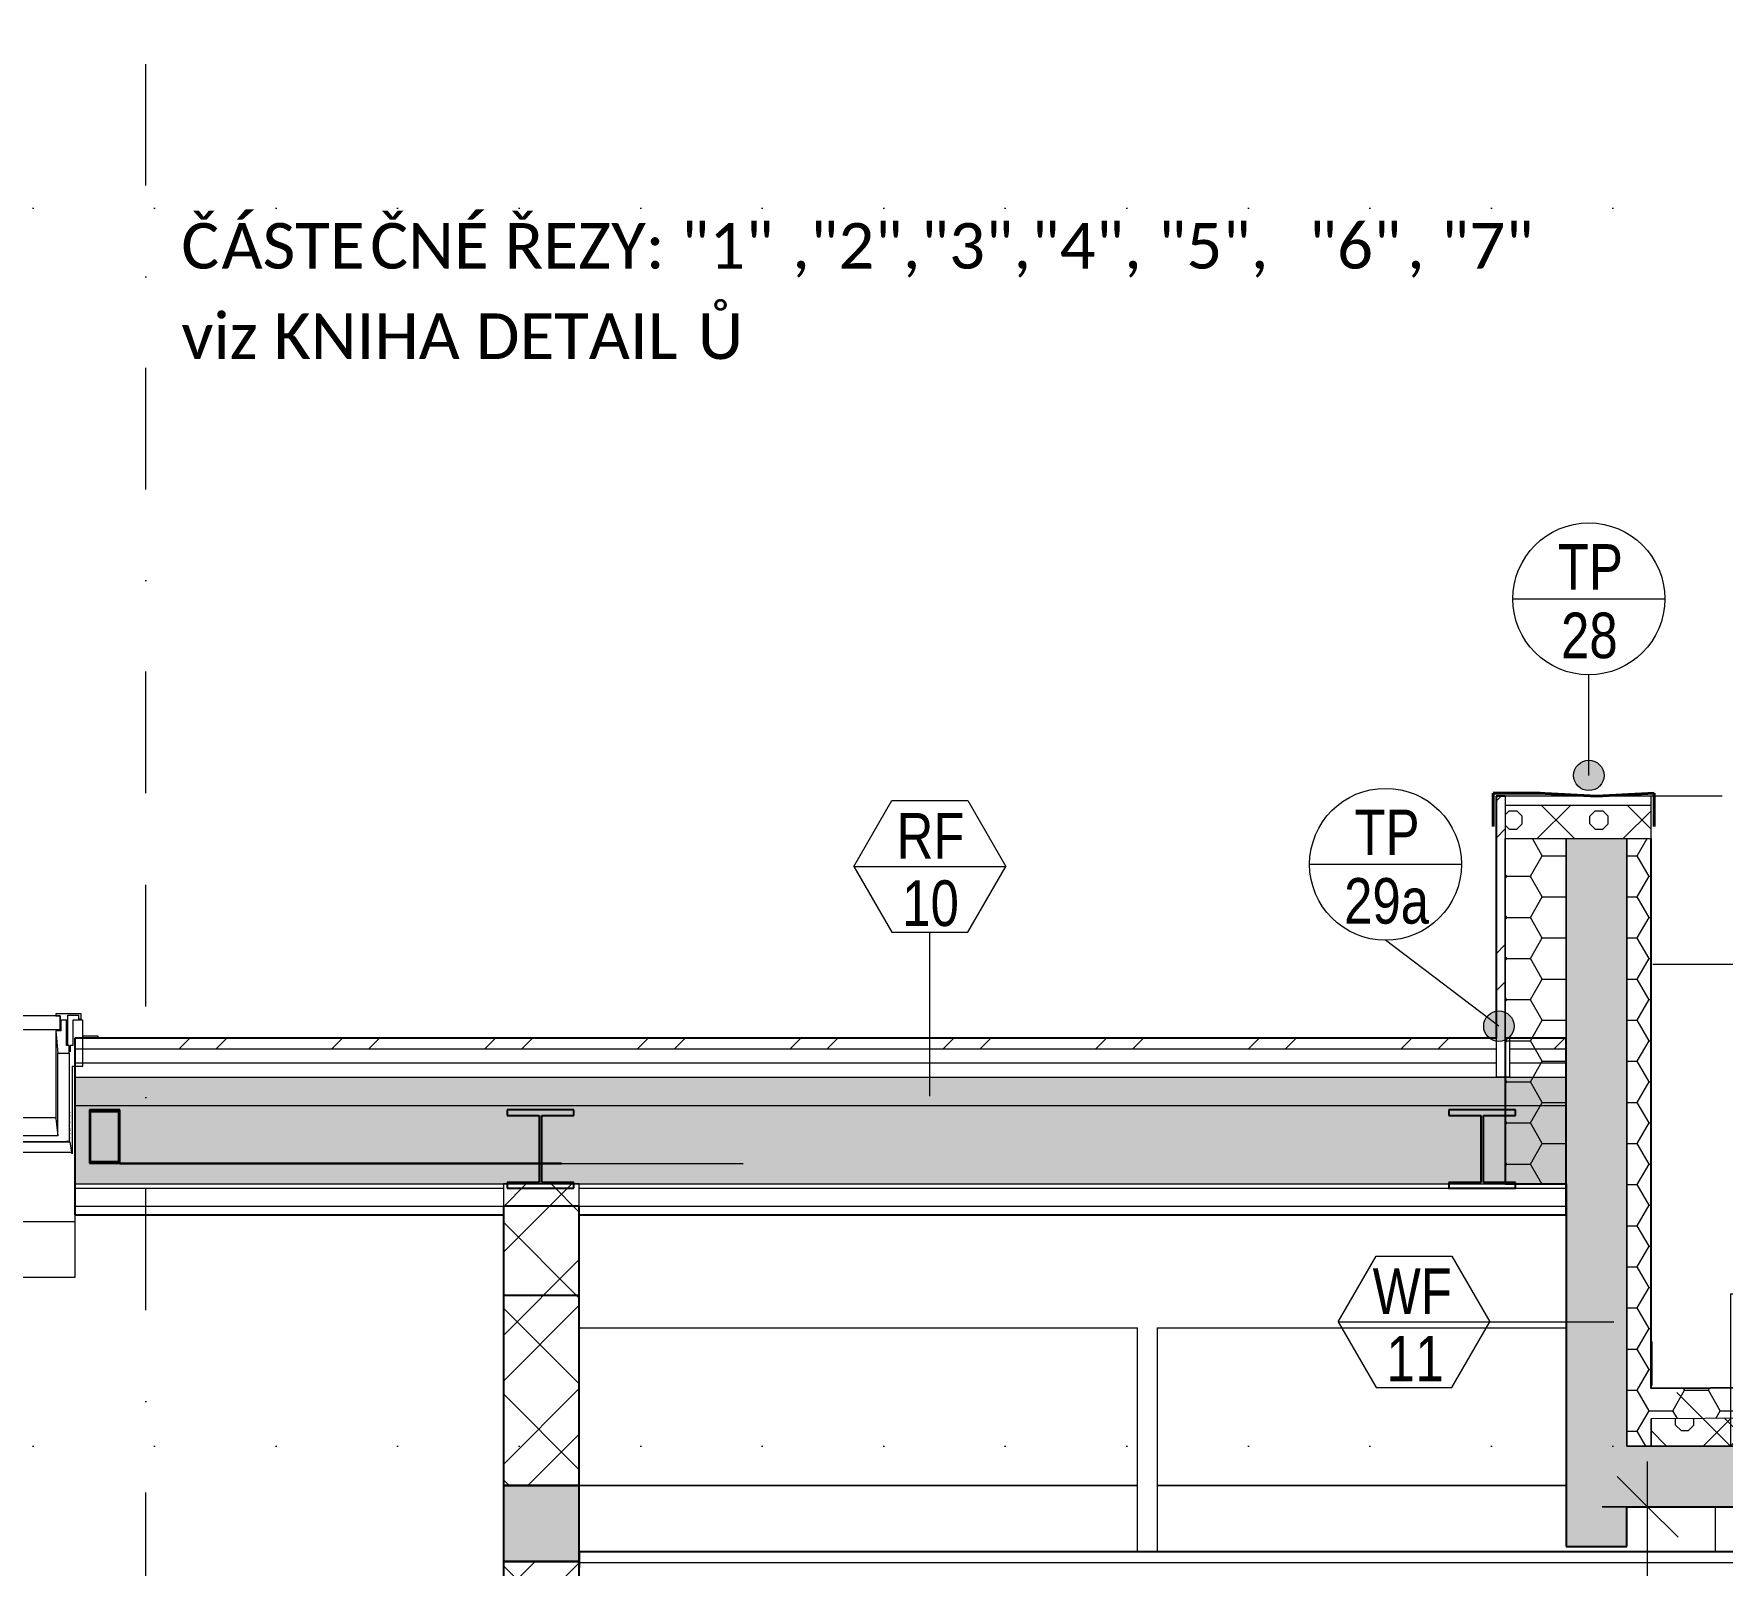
# Model space of a CAD drawing. Header units: millimetres. Extents: x -10201 to 171407, y -8645 to 72638.
# Drawn here: x 1405 to 6963, y 9408 to 14450 of the extents above; entities that cross this region are included whole.
import ezdxf

# ---------------------------------------------------------------- set-up
doc = ezdxf.new("R2010")
doc.units = ezdxf.units.MM
for name, pattern in [('HA_Dash_3mm-S1mm', [300, 200, -100]), ('HA_DashDot_10mm-S3mm', [1000, 400, -300, 0, -300]), ('HA_Dot-S4mm', [400, 0, -400])]:
    doc.linetypes.add(name, pattern=pattern)
for name, color, linetype, lineweight in [('A-____-____-DIMS', 9, 'Continuous', 5), ('A-____-____-DIMS-100', 9, 'Continuous', 5), ('A-CLNG-____-MCUT', 9, 'Continuous', 25), ('A-DETL-____-THIN', 9, 'Continuous', 9), ('A-DETL-____-WIDE', 9, 'Continuous', 40), ('A-DETL-GENF-OTLN', 9, 'Continuous', 9), ('A-FLOR-____-MCUT', 9, 'Continuous', 25), ('A-FLOR-____-OTLN', 9, 'Continuous', 9), ('A-FLOR-____-PATT', 9, 'Continuous', 25), ('A-FLOR-LEVL-OTLN', 9, 'Continuous', 9), ('A-GENM-____-IDEN', 9, 'Continuous', 9), ('A-GENM-____-MCUT', 9, 'Continuous', 25), ('A-GENM-____-OTLN', 9, 'Continuous', 9), ('A-GLAZ-____-MCUT', 9, 'Continuous', 5), ('A-GLAZ-____-OTLN', 9, 'Continuous', 5), ('A-ROOF-____-MCUT', 9, 'Continuous', 25), ('A-ROOF-____-OTLN', 9, 'Continuous', 9), ('A-ROOF-____-PATT', 9, 'Continuous', 25), ('A-WALL-____-MCUT', 9, 'Continuous', 25), ('A-WALL-____-OTLN', 9, 'Continuous', 9), ('A-WALL-____-PATT', 9, 'Continuous', 25), ('G-____-____-DIMS', 9, 'Continuous', 5), ('G-____-____-TEXT', 9, 'Continuous', 5), ('I-WALL-____-MCUT', 9, 'Continuous', 25), ('I-WALL-____-OTLN', 9, 'Continuous', 9), ('S-BEAM-____-MCUT', 9, 'Continuous', 25), ('S-BEAM-____-OTLN', 9, 'Continuous', 9), ('S-COLS-____-OTLN', 9, 'Continuous', 9), ('S-GRID-____-OTLN', 9, 'Continuous', 5)]:
    doc.layers.add(name, color=color, linetype=linetype, lineweight=lineweight)
doc.styles.add('Arial_1', font='arial.ttf', dxfattribs={"height": 150})
doc.styles.add('Arial_3', font='arial.ttf', dxfattribs={"width": 0.8, "height": 150})
doc.styles.add('Calibri_1', font='calibri.ttf', dxfattribs={"height": 150})
doc.dimstyles.new('Inner_Dimensions', dxfattribs={"dimscale": 304.8, "dimtxt": 153.03891, "dimasz": 0.656168, "dimexe": 0.492126, "dimexo": 0.0625, "dimgap": 0.065617, "dimtad": 1, "dimdec": 0, "dimzin": 0, "dimdsep": 46, "dimtxsty": 'Arial_1', "dimblk1": 'OBLIQUE', "dimblk2": 'OBLIQUE', "dimsah": 1, "dimcen": 0.09, "dimdle": 0.492126, "dimazin": 0, "dimtfac": 1, "dimtdec": 4, "dimtix": 1, "dimtmove": 0, "dimatfit": 3, "dimfxl": 0.492126, "dimfxlon": 1, "dimtvp": 1, "dimtolj": 1, "dimtzin": 0, "dimlwd": 9, "dimlwe": 9, "dimarcsym": 2})
pattern_1 = [(45, (-5348.04, 1865.4), (-251.447, 251.447), []), (45, (-5348.04, 2246.4), (-251.447, 251.447), [])]
pattern_2 = [(0, (-5348.04, 1865.4), (117.187, 67.658), [78.125, -156.25]), (120, (-5348.04, 1865.4), (-117.18755, 67.65879), [78.125, -156.25]), (60, (-5348.04, 1865.4), (0.00045, 135.31679), [0, -156.25, 78.125, 0])]
pattern_3 = [(45, (-5277.33, 1865.4), (-141.4214, 141.4214), []), (0, (-5051.99, 1931.64), (141.421, 141.421), [25, -257.843]), (45, (-5026.99, 1931.64), (-141.4214, 141.4214), [25, -175]), (90, (-5009.31, 1949.32), (-141.421, 141.421), [25, -257.843]), (135, (-5009.3, 1974.32), (-141.4214, -141.4214), [25, -175]), (0, (-5051.99, 1992), (141.421, 141.421), [25, -257.843]), (45, (-5069.66, 1974.32), (-141.4214, 141.4214), [25, -175]), (90, (-5069.66, 1949.32), (-141.421, 141.421), [25, -257.843]), (135, (-5051.99, 1931.64), (-141.4214, -141.4214), [25, -175]), (135, (-5084.49, 1865.4), (-141.4214, -141.4214), [])]

# ---------------------------------------------------------------- blocks, each defined once
blk = doc.blocks.new('Roof-Windows_VELUX_GLL_1061 - PK08-1808992-ŘEZ B-B OBJEKT B')
at = {"layer": 'A-GLAZ-____-MCUT', "color": 10}
for p, q in [((12194.7, 11202.4), (12194.7, 11050.7)), ((12227.7, 11202.4), (12194.7, 11202.4)), ((12284.3, 11222.8), (12201.1, 11222.8)), ((12201.1, 11222.8), (12201.1, 11207)), ((12201.1, 11207), (12209.8, 11207)), ((12209.8, 11207), (12209.8, 11218.9)), ((12209.8, 11218.9), (12244.7, 11218.9)), ((12227.7, 11119), (12227.7, 11202.4)), ((12244.7, 11218.9), (12244.7, 11203.6)), ((12244.7, 11203.6), (12270.2, 11203.6)), ((12267.3, 11202), (12248.8, 11202)), ((12248.8, 11202), (12248.8, 11119)), ((12267.3, 11166.9), (12267.3, 11202)), ((13061.2, 11216.1), (12270.2, 11216.1)), ((12270.2, 11216.1), (12270.2, 11171.6)), ((12270.2, 11203.6), (12270.2, 11216.1)), ((12270.2, 11216.1), (12284.3, 11216.1)), ((12284.3, 11216.1), (12284.3, 11222.8)), ((13130.3, 11222.8), (13047.1, 11222.8)), ((13047.1, 11222.8), (13047.1, 11216.1)), ((13047.1, 11216.1), (13061.2, 11216.1)), ((13061.2, 11171.6), (13061.2, 11216.1)), ((13061.2, 11216.1), (13061.2, 11203.6)), ((13061.2, 11203.6), (13086.7, 11203.6)), ((13064.1, 11202), (13064.1, 11166.9)), ((13082.6, 11202), (13064.1, 11202)), ((13082.6, 11119), (13082.6, 11202)), ((13086.7, 11203.6), (13086.7, 11218.9)), ((13086.7, 11218.9), (13121.5, 11218.9)), ((13136.7, 11202.4), (13103.7, 11202.4)), ((13103.7, 11202.4), (13103.7, 11119)), ((13121.5, 11218.9), (13121.5, 11207)), ((13121.5, 11207), (13130.3, 11207)), ((13130.3, 11207), (13130.3, 11222.8)), ((13136.7, 11050.7), (13136.7, 11202.4)), ((12194.7, 11149.4), (12144.7, 11149.4)), ((12144.7, 11149.4), (12144.7, 11143.6)), ((12144.7, 11143.6), (12194.7, 11143.6)), ((12194.7, 11143.6), (12194.7, 11149.4)), ((12236.7, 11119), (12227.7, 11119)), ((12236.7, 11098.1), (12236.7, 11119)), ((12239.8, 11119), (12239.8, 11093.5)), ((12248.8, 11119), (12239.8, 11119)), ((12284.3, 11166.9), (12267.3, 11166.9)), ((12270.2, 11171.6), (13061.2, 11171.6)), ((12277.7, 11093.5), (12284.3, 11166.9)), ((13064.1, 11166.9), (13047.1, 11166.9)), ((13047.1, 11166.9), (13053.7, 11093.5)), ((13091.6, 11119), (13082.6, 11119)), ((13091.6, 11093.5), (13091.6, 11119)), ((13103.7, 11119), (13094.7, 11119)), ((13094.7, 11119), (13094.7, 11098.1)), ((13186.7, 11149.4), (13136.7, 11149.4)), ((13136.7, 11149.4), (13136.7, 11143.6)), ((13136.7, 11143.6), (13186.7, 11143.6)), ((13186.7, 11143.6), (13186.7, 11149.4)), ((12230.6, 11050.7), (12236.7, 11098.1)), ((12239.8, 11093.5), (12277.7, 11093.5)), ((13053.7, 11093.5), (13091.6, 11093.5)), ((12194.7, 11050.7), (12230.6, 11050.7)), ((13100.7, 11050.7), (13136.7, 11050.7))]:
    blk.add_line(p, q, dxfattribs=at)
at = {"layer": 'A-GLAZ-____-OTLN', "color": 10}
for p, q in [((12201.1, 11207), (12201.1, 11202.4)), ((12209.8, 11202.4), (12209.8, 11207)), ((12244.7, 11203.6), (12244.7, 11119)), ((13086.7, 11119), (13086.7, 11203.6)), ((13121.5, 11207), (13121.5, 11202.4)), ((13130.3, 11202.4), (13130.3, 11207)), ((12270.2, 11171.6), (12270.2, 11166.9)), ((12284.3, 11166.9), (12284.3, 10878.8)), ((13047.1, 11166.9), (13047.1, 10878.8)), ((13061.2, 11166.9), (13061.2, 11171.6)), ((12236.7, 10801.9), (12236.7, 11098.1)), ((12239.8, 10802.4), (12239.8, 11093.5)), ((12277.7, 11093.5), (12277.7, 10821.8)), ((13053.7, 10821.8), (13053.7, 11093.5)), ((13091.6, 11093.5), (13091.6, 10802.4)), ((12230.6, 10761.9), (12230.6, 11050.7)), ((13100.7, 11050.7), (13100.7, 10761.9)), ((12239.8, 10897.8), (12236.7, 10897.8)), ((12239.8, 10896.9), (12236.7, 10896.9)), ((13094.7, 10897.8), (13091.6, 10897.8)), ((13094.7, 10896.9), (13091.6, 10896.9)), ((12236.7, 10888.2), (12239.8, 10888.2)), ((12236.7, 10867.1), (12239.8, 10867.1)), ((12239.8, 10844.7), (12236.7, 10844.7)), ((12236.7, 10840.5), (12239.8, 10840.5)), ((12277.7, 10821.8), (12284.3, 10878.8)), ((12284.3, 10882.5), (13047.1, 10882.5)), ((13047.1, 10878.8), (13053.7, 10821.8)), ((13091.6, 10888.2), (13094.7, 10888.2)), ((13091.6, 10867.1), (13094.7, 10867.1)), ((13094.7, 10844.7), (13091.6, 10844.7)), ((13091.6, 10840.5), (13094.7, 10840.5)), ((12236.7, 10801.9), (12231, 10768.3)), ((12236.7, 10814.6), (12239.8, 10814.6)), ((12236.7, 10801.9), (13094.7, 10801.9)), ((12248.8, 10802.4), (12239.8, 10802.4)), ((12248.8, 10802.4), (13082.6, 10802.4)), ((13053.7, 10821.8), (12277.7, 10821.8)), ((13091.6, 10802.4), (13082.6, 10802.4)), ((13091.6, 10814.6), (13094.7, 10814.6)), ((13100.4, 10768.3), (13094.7, 10801.9)), ((12231, 10768.3), (12231, 10763.9)), ((12231, 10768.3), (13100.4, 10768.3)), ((13100.4, 10763.9), (13100.4, 10768.3))]:
    blk.add_line(p, q, dxfattribs=at)
blk = doc.blocks.new('HA_GM_Opening_Circle_WallBased - Default-2130435-ŘEZ B-B OBJEKT B')
at = {"layer": 'A-GENM-____-MCUT', "color": 50, "linetype": 'HA_Dash_3mm-S1mm'}
blk.add_line((6729.9, 10145), (6729.9, 10035), dxfattribs=at)
blk = doc.blocks.new('HA_GM_Opening_Circle_WallBased - Default-2130563-ŘEZ B-B OBJEKT B')
at = {"layer": 'A-GENM-____-MCUT', "color": 50, "linetype": 'HA_Dash_3mm-S1mm'}
for p, q in [((6730.7, 10110), (6730.7, 10000)), ((6729.1, 10000.4), (6730.7, 10000)), ((6730.7, 10000), (6729.1, 10000))]:
    blk.add_line(p, q, dxfattribs=at)
blk = doc.blocks.new('VĚNEC B3 - VĚNEC B3-2161069-ŘEZ B-B OBJEKT B')
at = {"layer": 'A-FLOR-____-MCUT', "color": 50}
for p, q in [((3200.7, 10590.4), (2950.7, 10590.4)), ((2950.7, 10590.4), (2950.7, 10297.6)), ((3200.7, 10297.6), (3200.7, 10590.4)), ((2950.7, 10297.6), (3200.7, 10297.6)), ((3200.7, 9670), (2950.7, 9670)), ((2950.7, 9670), (2950.7, 9420)), ((3200.7, 9420), (3200.7, 9670)), ((2950.7, 9420), (3200.7, 9420))]:
    blk.add_line(p, q, dxfattribs=at)
blk = doc.blocks.new('185-01_OBJEKT B_Central_rvt-1-ŘEZ B-B OBJEKT B')
at = {"layer": 'A-FLOR-____-PATT', "lineweight": 9}
blk.add_hatch(color=254, dxfattribs=at).paths.add_polyline_path([(6449.1, 9600), (9140.7, 9600), (9140.7, 9800), (6449.1, 9800), (6449.1, 9763.1)])
at = {"layer": 'A-ROOF-____-PATT', "lineweight": 5}
h = blk.add_hatch(dxfattribs=at)
h.set_pattern_fill('FP_5', color=8, style=0, pattern_type=2)
h.set_pattern_definition(pattern_1)
h.paths.add_polyline_path([(-6829.3, 11108.5), (652, 11108.5), (652, 11143.6), (-6829.3, 11143.6)])
h.paths.add_polyline_path([(1539.4, 11108.5), (6219.1, 11108.5), (6219.1, 11143.6), (1539.4, 11143.6)])
h.paths.add_polyline_path([(6449.1, 11108.5), (6449.1, 11143.6), (6264.1, 11143.6), (6264.1, 11108.5)])
h.paths.add_polyline_path([(11397, 11108.5), (11510.7, 11108.5), (11510.7, 11143.6), (11325.7, 11143.6), (11325.7, 11108.5)])
h.paths.add_polyline_path([(11555.7, 11108.5), (12222, 11108.5), (12222, 11143.6), (11555.7, 11143.6)])
h.paths.add_polyline_path([(13109.4, 11108.5), (21170.7, 11108.5), (21170.7, 11143.6), (13109.4, 11143.6)])
h = blk.add_hatch(dxfattribs=at)
h.set_pattern_fill('FP_6', color=10, style=0, pattern_type=2)
h.set_pattern_definition(pattern_2)
h.paths.add_polyline_path([(-6829.3, 10921.1), (652, 10921.1), (652, 11014.8), (-6829.3, 11014.8)])
h.paths.add_polyline_path([(1552.4, 10921.1), (6449.1, 10921.1), (6449.1, 11014.8), (1539.4, 11014.8), (1539.4, 10921.1)])
h.paths.add_polyline_path([(11325.7, 10921.1), (12222, 10921.1), (12222, 11014.8), (11325.7, 11014.8)])
h.paths.add_polyline_path([(13109.4, 10921.1), (21170.7, 10921.1), (21170.7, 11014.8), (13109.4, 11014.8), (13109.4, 10935)])
h = blk.add_hatch(dxfattribs=at)
h.set_pattern_fill('FP_6', color=10, style=0, pattern_type=2)
h.set_pattern_definition(pattern_2)
h.paths.add_polyline_path([(-6819.3, 10663.4), (652, 10663.4), (652, 10921.1), (-6829.3, 10921.1), (-6829.3, 10663.4)])
h.paths.add_polyline_path([(1539.4, 10663.4), (6449.1, 10663.4), (6449.1, 10921.1), (1539.4, 10921.1), (1539.4, 10700.6)])
h.paths.add_polyline_path([(11325.7, 10663.4), (12222, 10663.4), (12222, 10921.1), (11325.7, 10921.1), (11325.7, 10700.6)])
h.paths.add_polyline_path([(13109.4, 10663.4), (21170.7, 10663.4), (21170.7, 10921.1), (13109.4, 10921.1), (13109.4, 10700.6)])
h.paths.add_polyline_path([(-932, 10730.9), (-932, 10731.4), (-635.3, 10730.9)])
h = blk.add_hatch(dxfattribs=at)
h.set_pattern_fill('FP_6', color=10, style=0, pattern_type=2)
h.set_pattern_definition(pattern_2)
h.paths.add_polyline_path([(6729.1, 9890.1), (7513.2, 9893.9), (7513.2, 9993.9), (6729.1, 9990.1), (6729.1, 9919.3)])
h.paths.add_polyline_path([(7568.2, 9894.1), (8790.7, 9900), (8790.7, 10000), (7568.2, 9994.1), (7568.2, 9919.3)])
h = blk.add_hatch(dxfattribs=at)
h.set_pattern_fill('FP_1', color=10, style=0, pattern_type=2)
h.set_pattern_definition(pattern_3)
h.paths.add_polyline_path([(7568.5, 9800), (8790.7, 9800), (8790.7, 9900), (6729.1, 9890.1), (6729.1, 9800), (7295, 9800)])
at = {"layer": 'A-WALL-____-PATT', "lineweight": 5}
h = blk.add_hatch(dxfattribs=at)
h.set_pattern_fill('FP_5', color=10, style=0, pattern_type=2)
h.set_pattern_definition(pattern_1)
h.paths.add_polyline_path([(6264.1, 11014.8), (6264.1, 11143.6), (6249.1, 11143.6), (6249.1, 11940), (6219.1, 11940), (6219.1, 11014.8)])
h = blk.add_hatch(dxfattribs=at)
h.set_pattern_fill('FP_6', color=10, style=0, pattern_type=2)
h.set_pattern_definition(pattern_2)
h.paths.add_polyline_path([(6249.1, 10663.4), (6449.1, 10663.4), (6449.1, 11800), (6249.1, 11800), (6249.1, 10700.6)])
at = {"layer": 'A-WALL-____-PATT', "lineweight": 9}
for points in [[(6474.7, 9800), (6649.1, 9800), (6649.1, 11800), (6449.1, 11800), (6449.1, 9800)], [(3200.7, 9420), (3200.7, 9670), (2950.7, 9670), (2950.7, 9420)], [(6449.1, 9470), (6649.1, 9470), (6649.1, 9600), (6449.1, 9600)]]:
    blk.add_hatch(color=254, dxfattribs=at).paths.add_polyline_path(points)
at = {"layer": 'A-WALL-____-PATT', "lineweight": 5}
h = blk.add_hatch(dxfattribs=at)
h.set_pattern_fill('FP_6', color=10, style=0, pattern_type=2)
h.set_pattern_definition(pattern_2)
h.paths.add_polyline_path([(6729.1, 9800), (6729.1, 11800), (6649.1, 11800), (6649.1, 9800)])
h = blk.add_hatch(dxfattribs=at)
h.set_pattern_fill('FP_4', color=10, style=0, pattern_type=2)
h.set_pattern_definition([(45, (-5348.04, 1865.4), (-212.132, 212.132), []), (45, (-5198.04, 1865.4), (-212.132, 212.132), []), (315, (-5348.04, 1865.4), (141.4214, 141.4214), [])])
h.paths.add_polyline_path([(2950.7, 6670), (3200.7, 6670), (3200.7, 9420), (2950.7, 9420), (2950.7, 6800)])
h.paths.add_polyline_path([(2950.7, 9670), (3200.7, 9670), (3200.7, 10663.4), (2950.7, 10663.4), (2950.7, 10075.6)])
at = {"layer": 'A-CLNG-____-MCUT', "color": 50}
for p, q in [((7513.2, 9452), (3200.7, 9452)), ((3200.7, 9452), (3200.7, 9400))]:
    blk.add_line(p, q, dxfattribs=at)
at = {"layer": 'A-CLNG-____-MCUT', "color": 250, "lineweight": 9}
blk.add_line((11075.7, 9416), (3200.7, 9416), dxfattribs=at)
at = {"layer": 'A-FLOR-____-MCUT', "color": 50}
for p, q in [((6449.1, 9800), (6449.1, 9600)), ((6649.1, 9600), (7513.2, 9600))]:
    blk.add_line(p, q, dxfattribs=at)
at = {"layer": 'A-FLOR-____-MCUT', "color": 250, "lineweight": 9}
for p, q in [((6729.1, 9800), (6649.1, 9800)), ((8790.7, 9800), (6729.1, 9800))]:
    blk.add_line(p, q, dxfattribs=at)
at = {"layer": 'A-ROOF-____-MCUT', "color": 50}
for p, q in [((6219.1, 11143.6), (1539.4, 11143.6)), ((1539.4, 11143.6), (1539.4, 10561)), ((6449.1, 11143.6), (6249.1, 11143.6)), ((6449.1, 10561), (6449.1, 11143.6)), ((1539.4, 10561), (2950.7, 10561)), ((3200.7, 10561), (6449.1, 10561))]:
    blk.add_line(p, q, dxfattribs=at)
at = {"layer": 'A-ROOF-____-MCUT', "color": 250, "lineweight": 9}
for p, q in [((1539.4, 11108.5), (6219.1, 11108.5)), ((1539.4, 11061.6), (6219.1, 11061.6)), ((6264.1, 11108.5), (6449.1, 11108.5)), ((6264.1, 11061.6), (6449.1, 11061.6)), ((1539.4, 11014.8), (6219.1, 11014.8)), ((6264.1, 11014.8), (6219.1, 11014.8)), ((6264.1, 11014.8), (6449.1, 11014.8)), ((1539.4, 10921.1), (6449.1, 10921.1)), ((1539.4, 10663.4), (2950.7, 10663.4)), ((1539.4, 10648.8), (2950.7, 10648.8)), ((2950.7, 10663.4), (3200.7, 10663.4)), ((3200.7, 10663.4), (6449.1, 10663.4)), ((3200.7, 10648.8), (6449.1, 10648.8)), ((1539.4, 10590.2), (2950.7, 10590.2)), ((3200.7, 10590.2), (6449.1, 10590.2)), ((7513.2, 9893.9), (6729.1, 9890.1)), ((6729.1, 9890.1), (6729.1, 9800)), ((6729.1, 9800), (8790.7, 9800))]:
    blk.add_line(p, q, dxfattribs=at)
at = {"layer": 'A-ROOF-____-MCUT', "color": 50, "flags": 128}
blk.add_lwpolyline([(7513.2, 9993.9), (7317.2, 9992.9), (7121.1, 9992), (6925.1, 9991.1), (6729.1, 9990.1)], dxfattribs=at)
at = {"layer": 'A-ROOF-____-OTLN', "color": 250}
for p, q in [((1521.6, 10829.6), (1524.7, 10829.6)), ((652, 10539.2), (1539.4, 10539.2)), ((1539.4, 10561), (1539.4, 10354.9)), ((1539.4, 10354.9), (652, 10354.9))]:
    blk.add_line(p, q, dxfattribs=at)
at = {"layer": 'A-WALL-____-MCUT', "color": 50}
for p, q in [((6219.1, 11940), (6219.1, 11143.6)), ((6249.1, 11940), (6219.1, 11940)), ((6729.1, 9990.1), (6729.1, 11800)), ((6249.1, 11143.6), (6249.1, 10663.4)), ((6249.1, 10663.4), (6449.1, 10663.4)), ((6449.1, 10663.4), (6449.1, 9800))]:
    blk.add_line(p, q, dxfattribs=at)
at = {"layer": 'A-WALL-____-MCUT', "color": 250, "lineweight": 9}
for p, q in [((6249.1, 11143.6), (6249.1, 11800)), ((6249.1, 11800), (6249.1, 11143.6)), ((6449.1, 11800), (6449.1, 10663.4)), ((6449.1, 10663.4), (6449.1, 11800)), ((6649.1, 9800), (6649.1, 11800)), ((6649.1, 11800), (6649.1, 9800)), ((6219.1, 11143.6), (6219.1, 11108.5)), ((6264.1, 11108.5), (6264.1, 11143.6)), ((6219.1, 11108.5), (6219.1, 11061.6)), ((6219.1, 11061.6), (6219.1, 11014.8)), ((6264.1, 11061.6), (6264.1, 11108.5)), ((6264.1, 11014.8), (6264.1, 11061.6)), ((6219.1, 11014.8), (6264.1, 11014.8)), ((3200.7, 10663.4), (2950.7, 10663.4)), ((2950.7, 10663.4), (2950.7, 10648.8)), ((2950.7, 10648.8), (2950.7, 10590.2)), ((3200.7, 10648.8), (3200.7, 10663.4)), ((3200.7, 10590.2), (3200.7, 10648.8)), ((2950.7, 10590.2), (2950.7, 10561)), ((3200.7, 10561), (3200.7, 10590.2)), ((6729.1, 9800), (6729.1, 9890.1)), ((6649.1, 9800), (6729.1, 9800))]:
    blk.add_line(p, q, dxfattribs=at)
at = {"layer": 'A-WALL-____-OTLN', "color": 250}
blk.add_line((6963.2, 11940), (6729.1, 11940), dxfattribs=at)
at = {"layer": 'I-WALL-____-MCUT', "color": 50}
for p, q in [((2950.7, 10561), (2950.7, 9670)), ((3200.7, 9670), (3200.7, 10561)), ((2950.7, 9670), (3200.7, 9670)), ((3200.7, 9670), (2950.7, 9670)), ((2950.7, 9670), (2950.7, 9420)), ((3200.7, 9420), (3200.7, 9670)), ((6449.1, 9600), (6449.1, 9470)), ((6649.1, 9470), (6649.1, 9600)), ((6449.1, 9470), (6649.1, 9470)), ((2950.7, 9420), (2950.7, 6800)), ((3200.7, 9420), (2950.7, 9420)), ((2950.7, 9420), (3200.7, 9420)), ((3200.7, 6800), (3200.7, 9420))]:
    blk.add_line(p, q, dxfattribs=at)
at = {"layer": 'I-WALL-____-OTLN', "color": 250}
for p, q in [((5038.7, 10187.9), (3200.7, 10187.9)), ((6449.1, 10187.9), (5102.7, 10187.9)), ((3200.7, 9670), (5038.7, 9670)), ((5038.7, 9670), (3200.7, 9670)), ((5102.7, 9670), (6449.1, 9670)), ((6449.1, 9670), (5102.7, 9670)), ((6940.7, 9452), (6940.7, 9600))]:
    blk.add_line(p, q, dxfattribs=at)
at = {"layer": 'S-COLS-____-OTLN', "color": 250}
for p, q in [((5038.7, 9452), (5038.7, 10189.4)), ((5102.7, 10189.4), (5102.7, 9452))]:
    blk.add_line(p, q, dxfattribs=at)
at = {"layer": 'A-FLOR-____-OTLN', "color": 250, "lineweight": 9}
blk.add_blockref('VĚNEC B3 - VĚNEC B3-2161069-ŘEZ B-B OBJEKT B', (0, 0), dxfattribs=at)
at = {"layer": 'A-GENM-____-OTLN', "color": 250, "lineweight": 9}
for name in ['HA_GM_Opening_Circle_WallBased - Default-2130435-ŘEZ B-B OBJEKT B', 'HA_GM_Opening_Circle_WallBased - Default-2130563-ŘEZ B-B OBJEKT B']:
    blk.add_blockref(name, (0, 0), dxfattribs=at)
at = {"layer": 'A-GLAZ-____-OTLN', "color": 250, "lineweight": 9}
blk.add_blockref('Roof-Windows_VELUX_GLL_1061 - PK08-1808992-ŘEZ B-B OBJEKT B', (-11570, 0), dxfattribs=at)
blk = doc.blocks.new('BD Libuτ_IFC_210924_ifc-1-ŘEZ B-B OBJEKT B')
at = {"layer": 'S-BEAM-____-MCUT', "color": 50}
for p, q in [((1688, 10906.9), (1588, 10906.9)), ((1588, 10906.9), (1588, 10731.2)), ((1592, 10735.9), (1592, 10902.2)), ((1592, 10902.2), (1684, 10902.2)), ((1684, 10902.2), (1684, 10735.9)), ((1688, 10731.2), (1688, 10906.9)), ((3183.1, 10906.7), (2963.1, 10906.7)), ((2963.1, 10906.7), (2963.1, 10888)), ((3183.1, 10888), (3183.1, 10906.7)), ((6283, 10906.8), (6063, 10906.8)), ((6063, 10906.8), (6063, 10888.1)), ((6283, 10888.1), (6283, 10906.8)), ((2963.1, 10888), (3068.3, 10888)), ((3068.3, 10888), (3068.3, 10667.8)), ((3077.8, 10667.8), (3077.8, 10888)), ((3077.8, 10888), (3183.1, 10888)), ((6063, 10888.1), (6168.2, 10888.1)), ((6168.2, 10888.1), (6168.3, 10667.9)), ((6177.8, 10667.9), (6177.7, 10888.1)), ((6177.7, 10888.1), (6283, 10888.1)), ((1588, 10731.2), (1688, 10731.2)), ((1684, 10735.9), (1592, 10735.9)), ((3141.9, 10731), (1688, 10731.1)), ((1688, 10731.1), (1688, 10731)), ((1688, 10731), (3141.9, 10731)), ((3068.3, 10667.8), (2963.1, 10667.8)), ((2963.1, 10667.8), (2963.1, 10649)), ((2963.1, 10649), (3183.1, 10649.1)), ((3183.1, 10667.8), (3077.8, 10667.8)), ((3183.1, 10649.1), (3183.1, 10667.8)), ((6168.3, 10667.9), (6063, 10667.9)), ((6063, 10667.9), (6063, 10649.2)), ((6063, 10649.2), (6283, 10649.2)), ((6283, 10667.9), (6177.8, 10667.9)), ((6283, 10649.2), (6283, 10667.9))]:
    blk.add_line(p, q, dxfattribs=at)
at = {"layer": 'S-BEAM-____-OTLN', "color": 250}
blk.add_line((3141.9, 10731), (3740.1, 10731), dxfattribs=at)
blk = doc.blocks.new('DIMBLOCK8-ŘEZ B-B OBJEKT B')
at = {"layer": 'A-____-____-DIMS-100', "lineweight": 9}
for p, q in [((6717.6, 6800), (6717.6, 9750)), ((6717.6, 9600), (6617.6, 9700)), ((6567.6, 9600), (6867.6, 9600)), ((6717.6, 9600), (6567.6, 9600)), ((6717.6, 9600), (6817.6, 9500)), ((6717.6, 6800), (6617.6, 6900)), ((6567.6, 6800), (6867.6, 6800)), ((6717.6, 6800), (6567.6, 6800)), ((6717.6, 6800), (6817.6, 6700))]:
    blk.add_line(p, q, dxfattribs=at)
at = {"layer": 'A-____-____-DIMS-100', "color": 0, "lineweight": 9, "insert": (6502.8, 7969.3), "char_height": 150, "width": 553.765, "attachment_point": 1, "rotation": 90, "line_spacing_factor": 0.941778, "style": 'Arial_1'}
blk.add_mtext('2800', dxfattribs=at)
blk = doc.blocks.new('_Oblique')
at = {"color": 0, "linetype": 'ByBlock', "lineweight": -2}
blk.add_line((-0.5, -0.5), (0.5, 0.5), dxfattribs=at)
blk = doc.blocks.new('Spot Elevations - Default-792506-ŘEZ B-B OBJEKT B')
at = {"layer": 'G-____-____-DIMS', "lineweight": 9}
for p, q in [((-3517.1, -2145), (-4517.1, -2145)), ((-4517.1, -2145), (-4517.1, -2645)), ((-4693.8, -2468.2), (-4517.1, -2645)), ((-4517.1, -2645), (-4340.3, -2468.2))]:
    blk.add_line(p, q, dxfattribs=at)
blk = doc.blocks.new('HA_TAG_GM_Products1 - Generic-1835784-ŘEZ B-B OBJEKT B')
at = {"layer": 'A-GENM-____-IDEN'}
blk.add_line((6274.1, 12589.3), (6774.1, 12589.3), dxfattribs=at)
blk.add_circle((6524.1, 12589.3), 250, dxfattribs=at)

msp = doc.modelspace()

# ---------------------------------------------------------------- hatches: boundary and pattern name
at = {"layer": 'A-DETL-GENF-OTLN', "lineweight": 5}
h = msp.add_hatch(dxfattribs=at)
h.set_pattern_fill('FP_1', color=10, style=0, pattern_type=2)
h.set_pattern_definition(pattern_3)
h.paths.add_polyline_path([(6249.1, 11800), (6729.1, 11800), (6729.1, 11910), (6249.1, 11910)])
at = {"layer": 'A-GENM-____-IDEN'}
h = msp.add_hatch(color=256, dxfattribs=at)
edge = h.paths.add_edge_path()
edge.add_arc((6524.1, 12008.1), 50, 0, 360)
h = msp.add_hatch(color=256, dxfattribs=at)
edge = h.paths.add_edge_path()
edge.add_arc((6227.9, 11182.7), 50, 0, 360)

# ---------------------------------------------------------------- linework, layer by layer
at = {"layer": 'A-DETL-____-THIN'}
for p, q in [((4104.7, 11708.5), (4229.7, 11925)), ((4229.7, 11925), (4479.7, 11925)), ((4479.7, 11925), (4604.7, 11708.5)), ((6729.1, 11940), (6249.1, 11940)), ((6249.1, 11940), (6249.1, 11910)), ((6249.1, 11910), (6249.1, 11800)), ((6249.1, 11910), (6729.1, 11910)), ((6729.1, 11910), (6729.1, 11940)), ((6729.1, 11800), (6729.1, 11910)), ((6249.1, 11800), (6729.1, 11800)), ((4104.7, 11708.5), (4604.7, 11708.5)), ((4104.7, 11708.5), (4229.7, 11492)), ((4479.7, 11492), (4604.7, 11708.5)), ((4229.7, 11492), (4479.7, 11492)), ((4354.7, 10952), (4354.7, 11492)), ((7141.8, 11385.1), (6734.6, 11385.1)), ((5698.5, 10209.1), (5823.5, 10425.6)), ((5823.5, 10425.6), (6073.5, 10425.6)), ((6073.5, 10425.6), (6198.5, 10209.1)), ((5698.5, 10209.1), (6198.5, 10209.1)), ((5698.5, 10209.1), (5823.5, 9992.6)), ((6073.5, 9992.6), (6198.5, 10209.1)), ((6198.5, 10209.1), (6605.8, 10209.1)), ((5823.5, 9992.6), (6073.5, 9992.6))]:
    msp.add_line(p, q, dxfattribs=at)
at = {"layer": 'A-DETL-____-WIDE'}
for p, q in [((6209.1, 11950), (6209.1, 11840)), ((6364.1, 11950), (6209.1, 11950)), ((6549.1, 11940), (6359.1, 11950)), ((6549.1, 11940), (6739.1, 11950)), ((6739.1, 11840), (6739.1, 11950))]:
    msp.add_line(p, q, dxfattribs=at)
at = {"layer": 'A-FLOR-LEVL-OTLN', "linetype": 'HA_Dot-S4mm', "lineweight": 5}
for p, q in [((-10200.7, 13875), (27520.9, 13875)), ((-10200.7, 9800), (27520.9, 9800))]:
    msp.add_line(p, q, dxfattribs=at)
at = {"layer": 'A-GENM-____-IDEN'}
for p, q in [((6524.1, 12008.1), (6524.1, 12339.3)), ((6227.9, 11182.7), (5854.8, 11465.4))]:
    msp.add_line(p, q, dxfattribs=at)
for centre in [(6524.1, 12008.1), (6227.9, 11182.7)]:
    msp.add_circle(centre, 50, dxfattribs=at)
at = {"layer": 'S-GRID-____-OTLN', "linetype": 'HA_DashDot_10mm-S3mm', "lineweight": 9}
for p, q in [((1773.1, 11949.7), (1773.1, 14449.7)), ((1773.1, -3754.1), (1773.1, 11949.7))]:
    msp.add_line(p, q, dxfattribs=at)

# ---------------------------------------------------------------- block references
at = {"lineweight": 5}
for name in ['185-01_OBJEKT B_Central_rvt-1-ŘEZ B-B OBJEKT B', 'BD Libuτ_IFC_210924_ifc-1-ŘEZ B-B OBJEKT B']:
    msp.add_blockref(name, (0, 0), dxfattribs=at)
at = {"layer": 'A-GENM-____-IDEN'}
for p in [(0, 0), (-669.3, -873.8)]:
    msp.add_blockref('HA_TAG_GM_Products1 - Generic-1835784-ŘEZ B-B OBJEKT B', p, dxfattribs=at)
at = {"layer": 'G-____-____-DIMS', "lineweight": 9}
msp.add_blockref('Spot Elevations - Default-792506-ŘEZ B-B OBJEKT B', (11507.7, 12445), dxfattribs=at)

# ---------------------------------------------------------------- texts
at = {"layer": 'A-GENM-____-IDEN', "lineweight": 5, "char_height": 150, "attachment_point": 1, "style": 'Arial_3'}
for s, insert, width in [('TP', (6422.1, 12769.5), 256.54), ('28', (6432.5, 12544), 230.886), ('TP', (5752.7, 11895.7), 256.54), ('29a', (5718.3, 11670.2), 339.915)]:
    msp.add_mtext(s, dxfattribs=dict(at, insert=insert, width=width))
at = {"layer": 'G-____-____-TEXT', "color": 7, "lineweight": 9, "char_height": 150, "attachment_point": 1}
for s, insert, width, style in [('Č', (1890.5, 13826.5), 160.338, 'Calibri_1'), ('ÁSTE', (2022.8, 13826.5), 593.249, 'Calibri_1'), ('ČNÉ ŘEZY: "1"', (2512.3, 13826.5), 1683.544, 'Calibri_1'), (',"2","3","4", "5", ', (3901.4, 13826.5), 2060.337, 'Calibri_1'), ('"6"', (5601.3, 13826.5), 392.827, 'Calibri_1'), (', "7"', (5925.4, 13826.5), 529.114, 'Calibri_1'), ('Ů', (3590.5, 13528.9), 192.405, 'Calibri_1'), ('viz KNIHA DETAIL', (1890.5, 13528.9), 2060.337, 'Calibri_1'), ('RF', (4245.1, 11884.4), 275.781, 'Arial_3'), ('10', (4263.8, 11662.5), 230.886, 'Arial_3'), ('WF', (5812.5, 10385), 333.502, 'Arial_3'), ('1', (5857.6, 10163.1), 115.443, 'Arial_3'), ('1', (5952.9, 10163.1), 115.443, 'Arial_3')]:
    msp.add_mtext(s, dxfattribs=dict(at, insert=insert, width=width, style=style))

# ---------------------------------------------------------------- dimensions: what is measured, and where the dimension line sits
at = {"layer": 'A-____-____-DIMS', "lineweight": 9}
dim = msp.add_linear_dim(base=(6717.6, 9600), p1=(6567.6, 6800), p2=(6567.6, 9600), angle=90, dimstyle='Inner_Dimensions', override={"dimpost": '<>', "dimfxl": 2800}, dxfattribs=at)
dim.commit()
dim.dimension.update_dxf_attribs({"geometry": 'DIMBLOCK8-ŘEZ B-B OBJEKT B', "text_midpoint": (6621, 8200)})

doc.saveas('drawing.dxf')
